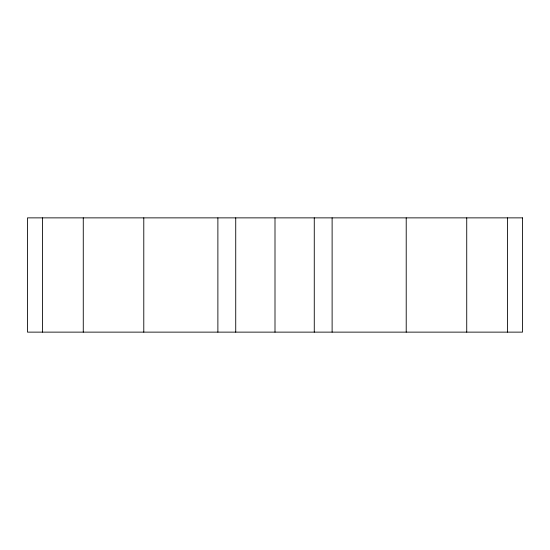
<?xml version="1.0" encoding="UTF-8"?>
<svg xmlns="http://www.w3.org/2000/svg" width="550" height="550" viewBox="0 0 550 550"><rect width="100%" height="100%" fill="white"/><g stroke="black" fill="none" stroke-linecap="round" stroke-linejoin="round"><path stroke-width="0.82" d="M507.533 217.869L507.533 332.131M466.73 217.869L466.73 332.131M406.216 217.869L406.216 332.131M332.118 217.869L332.118 332.131M314.27 217.869L314.27 332.131M275 217.869L275 332.131M235.73 217.869L235.73 332.131M217.883 217.869L217.883 332.131M143.784 217.869L143.784 332.131M83.27 217.869L83.27 332.131M42.467 217.869L42.467 332.131M522.5 217.869L27.5 217.869L27.5 332.131L522.5 332.131L522.5 217.869"/></g></svg>
